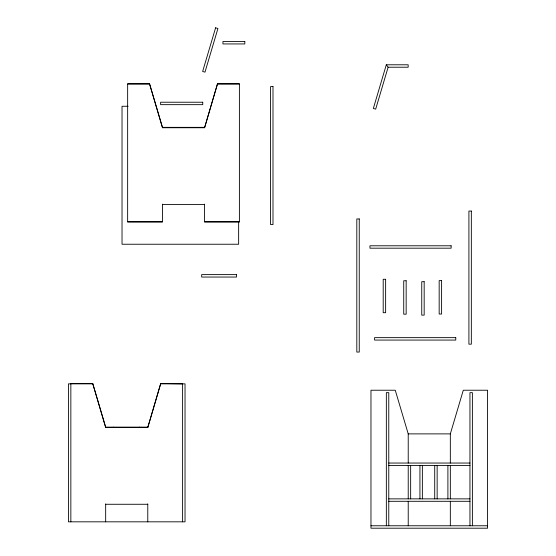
<?xml version="1.0" encoding="UTF-8"?>
<svg xmlns="http://www.w3.org/2000/svg" width="556" height="556" viewBox="0 0 556 556"><rect width="100%" height="100%" fill="white"/><g stroke="black" fill="none" stroke-linecap="round" stroke-linejoin="round"><path stroke-width="0.83" d="M162.47 204.115L162.47 222.052L127.644 222.052L127.644 83.699L149.508 83.699L162.47 127.741L204.58 127.741L217.535 83.699L239.4 83.699L239.4 222.052L204.58 222.052L204.58 204.115M204.58 127.741L217.535 83.699M70.848 521.827L70.848 383.473L92.713 383.473L105.668 427.515L147.778 427.515L160.74 383.473L182.604 383.855M147.778 427.515L160.74 383.473M386.302 64.788L373.347 108.448L375.675 109.136L388.116 67.22L386.302 64.788L408.167 64.788L408.167 67.22L388.116 67.22M450.332 463.044L450.332 433.882L463.287 390.229L487.584 390.229L487.584 528.2L370.97 528.2L370.97 390.229L395.26 390.229L408.222 433.882L408.222 463.044M127.644 84.081L149.508 84.081M217.535 84.081L239.4 84.081M128.102 106.266L122.028 106.266L122.028 244.237L238.642 244.237L238.642 221.677M149.508 83.699L162.47 127.352L204.58 127.352M162.47 204.497L204.58 204.497M127.644 221.67L162.47 221.67M204.58 221.67L239.4 221.67M92.713 383.855L68.416 383.855L68.416 521.827L185.03 521.827L185.03 383.855L160.74 383.855M92.713 383.473L105.668 427.126L147.778 427.126M408.222 433.882L450.332 433.882M388.776 463.044L469.952 463.044M388.776 465.442L469.952 465.442M388.776 498.864L469.952 498.864M388.776 501.297L469.952 501.297M105.668 504.271L147.778 504.271M370.97 525.767L487.584 525.767M472.385 525.767L472.385 392.654L469.952 392.654L469.952 525.767M450.332 465.442L450.332 498.864M450.332 501.297L450.332 525.767M447.9 465.442L447.9 498.864M437.148 465.442L437.148 498.864M434.716 465.442L434.716 498.864M422.365 465.442L422.365 498.864M419.94 465.442L419.94 498.864M410.648 465.442L410.648 498.864M408.222 465.442L408.222 498.864M408.222 501.297L408.222 525.767M388.776 525.767L388.776 392.654L386.344 392.654L386.344 525.767M182.604 383.473L182.604 521.827M162.47 127.352L162.47 127.741M147.778 503.889L147.778 521.827M139.681 427.126L139.681 427.515M113.765 427.126L113.765 427.515M105.668 427.126L105.668 427.515M105.668 503.889L105.668 521.827M215.603 27.8L202.648 71.46L204.976 72.148L217.931 28.488L215.603 27.8M244.807 41.505L222.942 41.505L222.942 43.938L244.807 43.938L244.807 41.505M272.996 86.59L270.57 86.59L270.57 224.568L272.996 224.568L272.996 86.59M202.745 102.228L160.635 102.228L160.635 104.66L202.745 104.66L202.745 102.228M471.335 211.058L468.91 211.058L468.91 344.171L471.335 344.171L471.335 211.058M359.245 218.946L356.813 218.946L356.813 352.059L359.245 352.059L359.245 218.946M451.131 245.787L369.955 245.787L369.955 248.184L451.131 248.184L451.131 245.787M236.502 274.615L201.675 274.615L201.675 277.048L236.502 277.048L236.502 274.615M385.628 279.279L383.202 279.279L383.202 312.708L385.628 312.708L385.628 279.279M441.603 280.613L439.17 280.613L439.17 314.036L441.603 314.036L441.603 280.613M406.165 280.766L403.732 280.766L403.732 314.189L406.165 314.189L406.165 280.766M424.172 281.704L421.747 281.704L421.747 315.127L424.172 315.127L424.172 281.704M455.767 337.645L374.591 337.645L374.591 340.07L455.767 340.07L455.767 337.645"/></g></svg>
